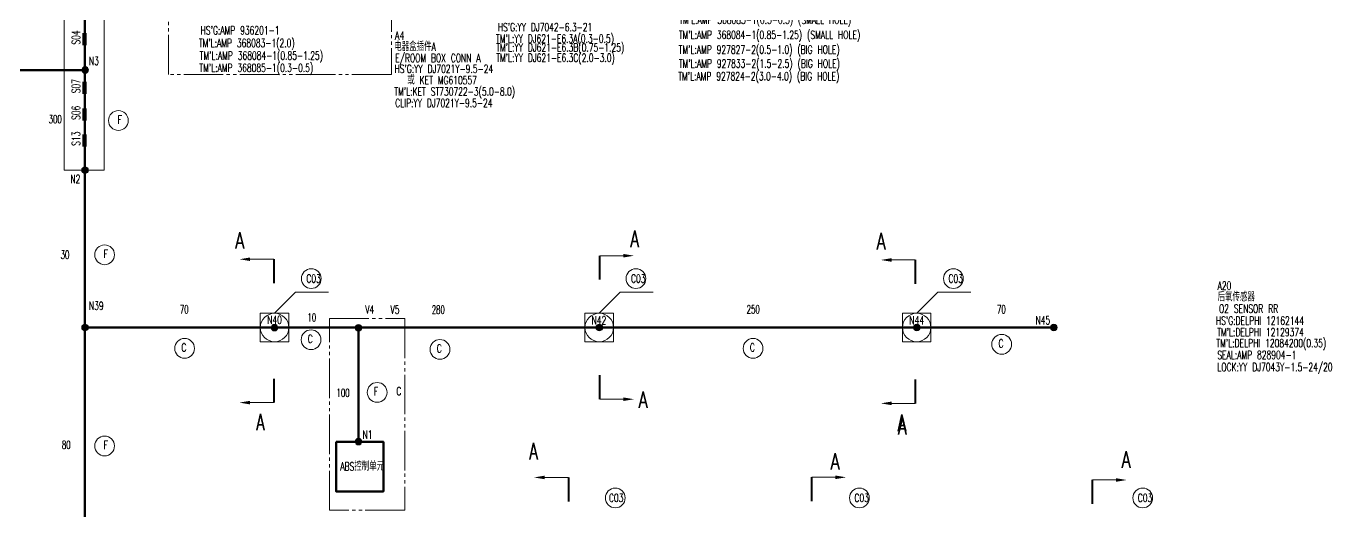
# Model space of a CAD drawing. Header units: millimetres. Extents: x 1685 to 4064, y 70 to 911.
# Drawn here: x 2031 to 2426.8, y 487.8 to 634.7 of the extents above; entities that cross this region are included whole.
import ezdxf
from ezdxf.enums import TextEntityAlignment as Align

# ---------------------------------------------------------------- set-up
doc = ezdxf.new("R2010")
doc.units = ezdxf.units.MM
doc.linetypes.add('PHANTOM', pattern=[17, 12, -1, 1, -1, 1, -1])
for name, color, linetype, lineweight in [('0Filament', 7, 'Continuous', 20), ('4CONTOUR', 4, 'Continuous', 50), ('5PHANTOM', 6, 'PHANTOM', 20)]:
    doc.layers.add(name, color=color, linetype=linetype, lineweight=lineweight)
doc.styles.add('HZ', font='TXT', dxfattribs={"width": 0.7, "height": 4, "bigfont": 'HZTXT'})

msp = doc.modelspace()

# ---------------------------------------------------------------- hatches: boundary and pattern name
at = {"layer": '0Filament'}
for points in [[(2048.044, 628.91), (2048.044, 632.599), (2049.353, 632.599), (2049.353, 628.91)], [(2048.044, 614.17), (2048.044, 617.859), (2049.353, 617.859), (2049.353, 614.17)], [(2048.044, 606.079), (2048.044, 609.768), (2049.353, 609.768), (2049.353, 606.079)], [(2048.044, 598.229), (2048.044, 601.918), (2049.353, 601.918), (2049.353, 598.229)], [(2132.727, 508.745, 1), (2130.727, 508.745, 1)]]:
    msp.add_hatch(color=256, dxfattribs=at).paths.add_polyline_path(points)
h = msp.add_hatch(color=256, dxfattribs=at)
edge = h.paths.add_edge_path()
edge.add_arc((2048.864, 621.442), 1, 0, 360)
h = msp.add_hatch(color=256, dxfattribs=at)
edge = h.paths.add_edge_path()
edge.add_arc((2048.827, 591.058), 1, 0, 360)
h = msp.add_hatch(color=256, dxfattribs=at)
edge = h.paths.add_edge_path()
edge.add_arc((2048.827, 543.363), 1, 0, 360)
h = msp.add_hatch(color=256, dxfattribs=at)
edge = h.paths.add_edge_path()
edge.add_arc((2106.282, 543.324), 1, 0, 360)
h = msp.add_hatch(color=256, dxfattribs=at)
edge = h.paths.add_edge_path()
edge.add_arc((2131.713, 543.259), 1, 0, 360)
h = msp.add_hatch(color=256, dxfattribs=at)
edge = h.paths.add_edge_path()
edge.add_arc((2204.742, 543.363), 1, 0, 360)
h = msp.add_hatch(color=256, dxfattribs=at)
edge = h.paths.add_edge_path()
edge.add_arc((2300.972, 543.363), 1, 0, 360)
h = msp.add_hatch(color=256, dxfattribs=at)
edge = h.paths.add_edge_path()
edge.add_arc((2342.512, 543.363), 1, 0, 360)

# ---------------------------------------------------------------- linework, layer by layer
for p, q in [((2098.875, 564.059), (2106.03, 564.059)), ((2211.996, 565.127), (2204.841, 565.127)), ((2293.313, 563.834), (2300.468, 563.834)), ((2106.287, 547.683), (2112.671, 554.068)), ((2112.671, 554.068), (2122.671, 554.068)), ((2204.702, 547.683), (2211.087, 554.068)), ((2211.087, 554.068), (2221.087, 554.068)), ((2300.933, 547.683), (2307.317, 554.068)), ((2307.317, 554.068), (2317.317, 554.068)), ((2101.967, 539.043), (2101.967, 547.683)), ((2101.967, 547.683), (2110.607, 547.683)), ((2101.967, 546.658), (2101.967, 540.068)), ((2110.607, 547.683), (2110.607, 539.043)), ((2200.382, 539.043), (2200.382, 547.683)), ((2200.382, 547.683), (2209.022, 547.683)), ((2200.382, 546.658), (2200.382, 540.068)), ((2209.022, 547.683), (2209.022, 539.043)), ((2296.613, 539.043), (2296.613, 547.683)), ((2296.613, 547.683), (2305.253, 547.683)), ((2296.613, 546.658), (2296.613, 540.068)), ((2305.253, 547.683), (2305.253, 539.043)), ((2110.607, 539.043), (2101.967, 539.043)), ((2209.022, 539.043), (2200.382, 539.043)), ((2305.253, 539.043), (2296.613, 539.043)), ((2098.875, 520.595), (2106.03, 520.595)), ((2211.996, 521.623), (2204.841, 521.623)), ((2293.313, 520.371), (2300.468, 520.371)), ((2188.198, 497.907), (2195.353, 497.907)), ((2276.31, 497.946), (2269.155, 497.946)), ((2361.334, 497.135), (2354.179, 497.135))]:
    msp.add_line(p, q, dxfattribs=at)
at = {"layer": '0Filament', "lineweight": 40}
for p, q in [((2106.03, 564.059), (2106.03, 556.805)), ((2204.841, 557.873), (2204.841, 565.127)), ((2300.468, 563.834), (2300.468, 556.581)), ((2106.03, 527.849), (2106.03, 520.595)), ((2204.841, 521.623), (2204.841, 528.876)), ((2300.468, 527.625), (2300.468, 520.371)), ((2195.353, 497.907), (2195.353, 490.653)), ((2269.155, 490.693), (2269.155, 497.946)), ((2354.179, 489.881), (2354.179, 497.135))]:
    msp.add_line(p, q, dxfattribs=at)
at = {"layer": '0Filament'}
msp.add_lwpolyline([(2042.515, 591.058), (2054.621, 591.058), (2054.621, 671.046), (2042.515, 671.046)], close=True, dxfattribs=at)
for centre, radius in [((2048.864, 621.442), 1), ((2048.864, 621.442), 1), ((2058.961, 606.114), 3), ((2048.827, 591.058), 1), ((2048.827, 591.058), 1), ((2054.779, 565.41), 3), ((2117.419, 558.187), 3), ((2215.835, 558.187), 3), ((2312.065, 558.187), 3), ((2106.287, 543.363), 4.32), ((2204.702, 543.363), 4.32), ((2300.933, 543.363), 4.32), ((2048.827, 543.363), 1), ((2048.827, 543.363), 1), ((2106.282, 543.324), 1), ((2106.282, 543.324), 1), ((2117.349, 539.647), 3), ((2131.713, 543.259), 1), ((2204.742, 543.363), 1), ((2204.742, 543.363), 1), ((2300.972, 543.363), 1), ((2300.972, 543.363), 1), ((2342.512, 543.363), 1), ((2342.512, 543.363), 1), ((2079.014, 537.044), 3), ((2156.432, 536.733), 3), ((2251.341, 537.044), 3), ((2326.697, 538.268), 3), ((2137.395, 523.702), 3), ((2054.779, 507.444), 3), ((2131.727, 508.745), 1), ((2131.727, 508.745), 1), ((2209.563, 491.702), 3), ((2283.562, 491.702), 3), ((2369.448, 491.702), 3)]:
    msp.add_circle(centre, radius, dxfattribs=at)
for points in [[(2098.875, 564.598), (2098.875, 563.519), (2095.638, 564.059)], [(2211.996, 564.587), (2211.996, 565.666), (2215.233, 565.127)], [(2293.313, 564.374), (2293.313, 563.295), (2290.076, 563.834)], [(2098.875, 521.135), (2098.875, 520.056), (2095.638, 520.595)], [(2211.996, 521.083), (2211.996, 522.162), (2215.233, 521.623)], [(2293.313, 520.91), (2293.313, 519.831), (2290.076, 520.371)], [(2188.198, 498.447), (2188.198, 497.368), (2184.961, 497.907)], [(2276.31, 497.407), (2276.31, 498.486), (2279.547, 497.946)], [(2361.334, 496.595), (2361.334, 497.674), (2364.571, 497.135)]]:
    msp.add_solid(points, dxfattribs=at)
at = {"layer": '4CONTOUR'}
for p, q in [((2048.787, 735.638), (2048.787, 132.289)), ((2048.992, 621.415), (1957.399, 621.415)), ((2048.787, 543.363), (2342.472, 543.363)), ((2131.728, 543.255), (2131.728, 508.667))]:
    msp.add_line(p, q, dxfattribs=at)
msp.add_lwpolyline([(2124.926, 508.667), (2139.304, 508.667), (2139.304, 493.663), (2124.926, 493.663)], close=True, dxfattribs=at)
at = {"layer": '5PHANTOM'}
for points in [[(2074.121, 679.032), (2141.745, 679.032), (2141.745, 620.069), (2074.121, 620.069)], [(2122.898, 546.057), (2145.793, 546.057), (2145.793, 487.957), (2122.898, 487.957)]]:
    msp.add_lwpolyline(points, close=True, dxfattribs=at)

# ---------------------------------------------------------------- texts
at = {"style": 'HZ', "width": 0.67}
for s, p in [('电器盒插件A', (2142.574, 629.728)), ('E/ROOM BOX CONN A', (2142.883, 626.318))]:
    msp.add_text(s, height=2.5, dxfattribs=at).set_placement(p, align=Align.TOP_LEFT)
for s, p in [("TM'L:KET ST730722-3(5.0-8.0)", (2142.586, 613.653)), ('CLIP:YY DJ7021Y-9.5-24', (2142.862, 610.178))]:
    msp.add_text(s, height=2.5, dxfattribs=at).set_placement(p)
at = {"insert": (2142.821, 633.11), "char_height": 2.5, "width": 39.54279, "attachment_point": 1, "style": 'HZ'}
msp.add_mtext('A4', dxfattribs=at)
at = {"layer": '0Filament', "style": 'HZ', "width": 0.67}
for s, p in [("TM'L:AMP 368085-1(0.3-0.5) (SMALL HOLE)", (2228.958, 637.918)), ("HS'G:YY DJ7042-6.3-21", (2173.965, 635.671)), ("TM'L:AMP 368084-1(0.85-1.25) (SMALL HOLE)", (2228.822, 633.342)), ("TM'L:YY DJ621-E6.3A(0.3-0.5)", (2173.437, 632.186)), ("TM'L:YY DJ621-E6.3B(0.75-1.25)", (2173.473, 629.513)), ("TM'L:AMP 927827-2(0.5-1.0) (BIG HOLE)", (2228.766, 628.877)), ("TM'L:YY DJ621-E6.3C(2.0-3.0)", (2173.473, 626.383)), ("HS'G:YY DJ7021Y-9.5-24", (2142.632, 623.04)), ("TM'L:AMP 927833-2(1.5-2.5) (BIG HOLE)", (2228.822, 624.635)), ('或 KET MG610557', (2146.518, 619.589)), ("TM'L:AMP 927824-2(3.0-4.0) (BIG HOLE)", (2228.648, 620.794)), ('A20', (2392.147, 557.295))]:
    msp.add_text(s, height=2.5, dxfattribs=at).set_placement(p, align=Align.TOP_LEFT)
at = {"layer": '0Filament', "style": 'HZ'}
for s, height, width, p in [("HS'G:AMP 936201-1", 2.5, 0.67, (2083.888, 632.19)), ("TM'L:AMP 368083-1(2.0)", 2.5, 0.67, (2083.326, 628.356)), ('N3', 2.5, 0.67, (2050.026, 622.944)), ("TM'L:AMP 368084-1(0.85-1.25)", 2.5, 0.67, (2083.585, 624.558)), ("TM'L:AMP 368085-1(0.3-0.5) ", 2.5, 0.67, (2083.499, 620.846)), ('300', 2.5, 0.618, (2037.809, 605.281)), ('F', 2.5, 0.7, (2058.668, 605.14)), ('N2', 2.5, 0.67, (2044.401, 587.15)), ('30', 2.5, 0.618, (2041.437, 564.169)), ('F', 2.5, 0.7, (2054.486, 564.436)), ('C03', 2.5, 0.67, (2115.924, 556.952)), ('C03', 2.5, 0.67, (2214.339, 556.952)), ('C03', 2.5, 0.67, (2310.57, 556.952)), ('N39', 2.5, 0.67, (2050.031, 548.7)), ('后氧传感器', 2.5, 0.67, (2392.151, 551.338)), ('70', 2.5, 0.618, (2077.591, 547.616)), ('N40', 2.5, 0.67, (2104.033, 544.429)), ('10', 2.5, 0.618, (2116.252, 545.143)), ('V4', 2.5, 0.67, (2133.77, 547.581)), ('V5', 2.5, 0.67, (2141.422, 547.541)), ('280', 2.5, 0.618, (2153.929, 547.509)), ('N42', 2.5, 0.67, (2202.395, 544.283)), ('250', 2.5, 0.618, (2249.392, 547.616)), ('N44', 2.5, 0.67, (2298.72, 544.324)), ('70', 2.5, 0.618, (2325.275, 547.616)), ('N45', 2.5, 0.67, (2336.948, 544.313)), ("HS'G:DELPHI 12162144", 2.5, 0.67, (2391.647, 544.194)), ("TM'L:DELPHI 12129374", 2.5, 0.67, (2392.019, 540.699)), ('C', 2.5, 0.7, (2078.014, 536.069)), ('C', 2.5, 0.7, (2116.35, 538.673)), ('C', 2.5, 0.7, (2250.342, 536.069)), ('C', 2.5, 0.7, (2325.697, 537.293)), ("TM'L:DELPHI 12084200(0.35)", 2.5, 0.67, (2391.785, 537.377)), ('C', 2.5, 0.7, (2155.433, 535.759)), ('SEAL:AMP 828904-1', 2.5, 0.67, (2392.061, 533.793)), ('LOCK:YY DJ7043Y-1.5-24/20', 2.5, 0.67, (2392.061, 530.111)), ('100', 2.5, 0.618, (2125.055, 522.318)), ('F', 2.5, 0.67, (2136.395, 522.727)), ('C', 2.5, 0.67, (2143.214, 522.825)), ('A', 5, 0.67, (2100.74, 512.21)), ('A', 5, 0.67, (2295.178, 511.986)), ('A', 5, 0.67, (2295.307, 510.952)), ('N1', 2.5, 0.67, (2132.963, 509.615)), ('80', 2.5, 0.618, (2041.822, 506.556)), ('F', 2.5, 0.7, (2054.486, 506.47)), ('ABS控制单元', 2.5, 0.67, (2126.225, 499.999)), ('C03', 2.5, 0.67, (2207.655, 490.467)), ('C03', 2.5, 0.67, (2282.067, 490.467)), ('C03', 2.5, 0.67, (2367.953, 490.467))]:
    msp.add_text(s, height=height, dxfattribs=dict(at, width=width)).set_placement(p)
at = {"layer": '0Filament', "style": 'HZ', "width": 0.67}
for s, p in [('S04', (2047.334, 629.124)), ('S07', (2047.334, 614.384)), ('S06', (2047.334, 606.293)), ('S13', (2047.334, 598.443))]:
    msp.add_text(s, height=2.5, rotation=90, dxfattribs=at).set_placement(p)
at = {"layer": '0Filament', "style": 'HZ', "text_generation_flag": 2, "width": 0.7}
for p in [(2097.112, 567.268), (2216.807, 567.723), (2291.55, 567.043), (2219.387, 518.974), (2186.179, 503.379), (2277.561, 500.296), (2365.768, 500.858)]:
    msp.add_text('A', height=5, dxfattribs=at).set_placement(p)
at = {"layer": '0Filament', "style": 'HZ', "width": 0.67}
msp.add_text('O2 SENSOR RR', height=2.5, dxfattribs=at).set_placement((2401.53, 549.088), align=Align.MIDDLE)

doc.saveas('drawing.dxf')
